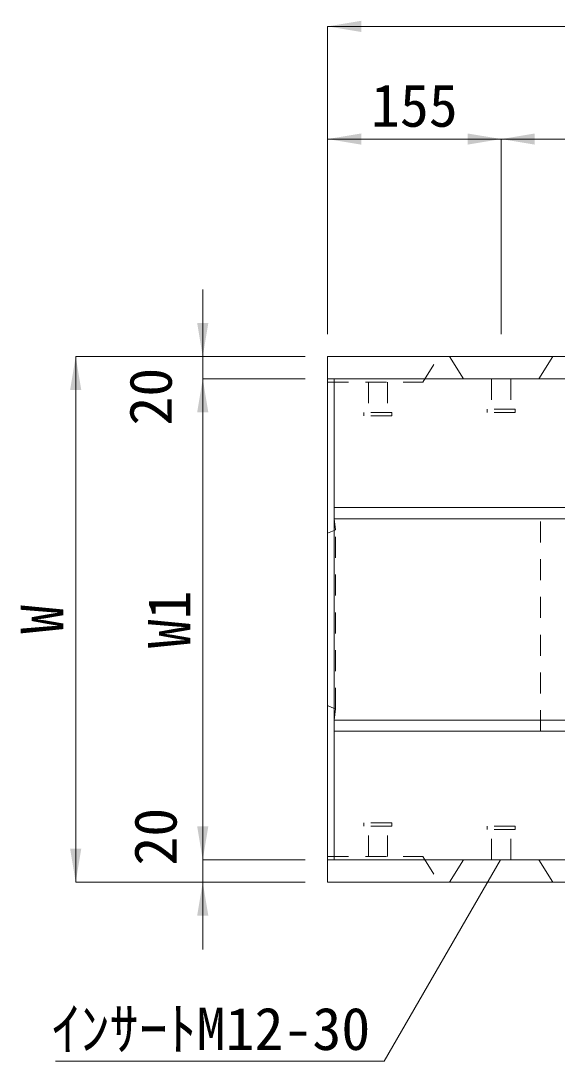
# Model space of a CAD drawing. Units: millimetres at full size. Extents: x 50430 to 75195, y 75514 to 92741.
# Drawn here: x 54416 to 54895, y 80611 to 81541 of the extents above; entities that cross this region are included whole.
import ezdxf
from ezdxf.enums import TextEntityAlignment as Align

# ---------------------------------------------------------------- set-up
doc = ezdxf.new("R2010")
doc.units = ezdxf.units.MM
doc.header["$LTSCALE"] = 25
doc.linetypes.add('USER1', pattern=[1.35, 0.75, -0.6])
for name, color, linetype, lineweight in [('0_2', 7, 'Continuous', 5), ('寸法線', 7, 'Continuous', 9), ('本体', 2, 'Continuous', 9), ('ｲﾝｻｰﾄ', 3, 'USER1', 5)]:
    doc.layers.add(name, color=color, linetype=linetype, lineweight=lineweight)
doc.styles.add('ＭＳ ゴシック', font='')
doc.styles.get('ＭＳ ゴシック').set_extended_font_data('MS Gothic')

# ---------------------------------------------------------------- blocks, each defined once
blk = doc.blocks.new('filled_arrow')
at = {"color": 0, "linetype": 'Continuous', "lineweight": -2}
blk.add_solid([(7.5, 1.25), (0, 0), (7.5, -1.25)], dxfattribs=at)

msp = doc.modelspace()

# ---------------------------------------------------------------- linework, layer by layer
at = {"layer": '0_2', "lineweight": 9}
msp.add_line((54867.34, 80790.72), (54822.33, 80790.72), dxfattribs=at)
at = {"layer": '寸法線'}
for p, q in [((54689.84, 81535.81), (55687.84, 81535.81)), ((54689.84, 81260.72), (54689.84, 81535.81)), ((54689.84, 81435.1), (54844.84, 81435.1)), ((54689.84, 81260.72), (54689.84, 81435.1)), ((54844.84, 81260.72), (54844.84, 81435.1)), ((54844.84, 81435.1), (55532.84, 81435.1)), ((54844.84, 81260.72), (54844.84, 81435.1)), ((54578.37, 81300.72), (54578.37, 81160.72)), ((54464.9, 81240.72), (54464.9, 80770.72)), ((54669.84, 81240.72), (54464.9, 81240.72)), ((54669.84, 81240.72), (54578.37, 81240.72)), ((54578.37, 81220.72), (54578.37, 80790.72)), ((54669.84, 81220.72), (54578.37, 81220.72)), ((54669.84, 81220.72), (54578.37, 81220.72)), ((54578.37, 80710.72), (54578.37, 80850.72)), ((54669.84, 80790.72), (54578.37, 80790.72)), ((54669.84, 80790.72), (54578.37, 80790.72)), ((54669.84, 80770.72), (54464.9, 80770.72)), ((54669.84, 80770.72), (54578.37, 80770.72))]:
    msp.add_line(p, q, dxfattribs=at)
msp.add_lwpolyline([(54844.37, 80790.72), (54740.45, 80610.72), (54446.73, 80610.72)], dxfattribs=at)
at = {"layer": '本体'}
for p, q in [((54689.84, 81220.72), (54689.84, 81240.72)), ((55687.84, 81240.72), (54689.84, 81240.72)), ((54798.84, 81240.72), (54811.33, 81220.72)), ((54890.84, 81240.72), (54878.34, 81220.72)), ((54695.84, 80790.72), (54695.84, 81220.72)), ((55681.84, 81105.72), (54695.84, 81105.72)), ((55681.84, 81095.72), (54695.84, 81095.72)), ((54695.84, 81085.29), (54689.84, 81082.72)), ((54695.84, 80926.15), (54689.84, 80928.72)), ((55681.84, 80915.72), (54695.84, 80915.72)), ((55681.84, 80905.72), (54695.84, 80905.72)), ((54689.84, 80770.72), (54689.84, 80790.72)), ((54798.84, 80770.72), (54811.33, 80790.72)), ((54890.84, 80770.72), (54878.34, 80790.72)), ((54689.84, 80770.72), (55687.84, 80770.72))]:
    msp.add_line(p, q, dxfattribs=at)
at = {"layer": '本体', "linetype": 'USER1'}
for p, q in [((54774.84, 81217.72), (54789.34, 81240.72)), ((54689.84, 81217.72), (54774.84, 81217.72)), ((54879.84, 80905.72), (54879.84, 81105.72)), ((54689.84, 80793.72), (54774.84, 80793.72)), ((54774.84, 80793.72), (54789.34, 80770.72))]:
    msp.add_line(p, q, dxfattribs=at)
at = {"layer": '本体', "lineweight": 20}
for p, q in [((55687.84, 81220.72), (54689.84, 81220.72)), ((54689.84, 80790.72), (54689.84, 81220.72)), ((54689.84, 80790.72), (55687.84, 80790.72))]:
    msp.add_line(p, q, dxfattribs=at)
at = {"layer": '本体', "color": 4, "linetype": 'USER1', "lineweight": 5}
for p, q in [((54695.84, 81095.72), (54696.84, 81085.72)), ((54696.84, 81085.72), (54695.84, 81085.29)), ((54696.84, 80925.72), (54696.84, 81085.72)), ((54696.84, 80925.72), (54695.84, 80926.15)), ((54695.84, 80915.72), (54696.84, 80925.72))]:
    msp.add_line(p, q, dxfattribs=at)
at = {"layer": 'ｲﾝｻｰﾄ'}
for p, q in [((54726.34, 81217.72), (54726.34, 81190.72)), ((54743.34, 81217.72), (54743.34, 81190.72)), ((54836.33, 81220.72), (54836.33, 81193.72)), ((54853.34, 81220.72), (54853.34, 81193.72)), ((54747.34, 81190.72), (54722.34, 81190.72)), ((54722.34, 81190.72), (54722.34, 81187.72)), ((54747.34, 81187.72), (54722.34, 81187.72)), ((54747.34, 81190.72), (54747.34, 81187.72)), ((54857.33, 81193.72), (54832.34, 81193.72)), ((54832.34, 81193.72), (54832.34, 81190.72)), ((54857.33, 81190.72), (54832.34, 81190.72)), ((54857.33, 81193.72), (54857.33, 81190.72)), ((54747.34, 80823.72), (54722.34, 80823.72)), ((54722.34, 80820.72), (54722.34, 80823.72)), ((54747.34, 80820.72), (54722.34, 80820.72)), ((54726.34, 80793.72), (54726.34, 80820.72)), ((54743.34, 80793.72), (54743.34, 80820.72)), ((54747.34, 80820.72), (54747.34, 80823.72)), ((54857.33, 80820.72), (54832.34, 80820.72)), ((54832.34, 80817.72), (54832.34, 80820.72)), ((54857.33, 80817.72), (54832.34, 80817.72)), ((54836.33, 80790.72), (54836.33, 80817.72)), ((54853.34, 80790.72), (54853.34, 80817.72)), ((54857.33, 80817.72), (54857.33, 80820.72))]:
    msp.add_line(p, q, dxfattribs=at)

# ---------------------------------------------------------------- block references
at = {"layer": '寸法線', "xscale": 4, "yscale": 4}
for p in [(54689.84, 81535.81), (54689.84, 81435.1), (54844.84, 81435.1)]:
    msp.add_blockref('filled_arrow', p, dxfattribs=at)
at = {"layer": '寸法線'}
for p, xscale, yscale, rotation in [((54844.84, 81435.1), 4, 4, 180), ((54578.37, 81240.72), 4, 4, 90), ((54464.9, 81240.72), 4, 4, 270), ((54578.37, 81220.72), 4, 4, 270), ((54578.37, 81220.72), 4, 4, 270), ((54578.37, 80790.72), 4, 4, 90), ((54578.37, 80790.72), 4, 4, 90), ((54464.9, 80770.72), 4, 4, 90), ((54844.37, 80790.72), 0.2, 0.2, 240), ((54578.37, 80770.72), 4, 4, 270)]:
    msp.add_blockref('filled_arrow', p, dxfattribs=dict(at, xscale=xscale, yscale=yscale, rotation=rotation))

# ---------------------------------------------------------------- texts
at = {"layer": '寸法線', "style": 'ＭＳ ゴシック'}
msp.add_text('155', height=37.98, dxfattribs=at).set_placement((54767.34, 81465.1), align=Align.MIDDLE_CENTER)
for s, p in [('20', (54531.71, 81204.8)), ('W1', (54548.37, 81005.72)), ('W', (54434.9, 81005.72)), ('20', (54536.05, 80811.42))]:
    msp.add_text(s, height=37.98, rotation=90, dxfattribs=at).set_placement(p, align=Align.MIDDLE_CENTER)
msp.add_text('ｲﾝｻｰﾄM12-30', height=37.98, dxfattribs=at).set_placement((54727.95, 80658.72), align=Align.TOP_RIGHT)

doc.saveas('drawing.dxf')
